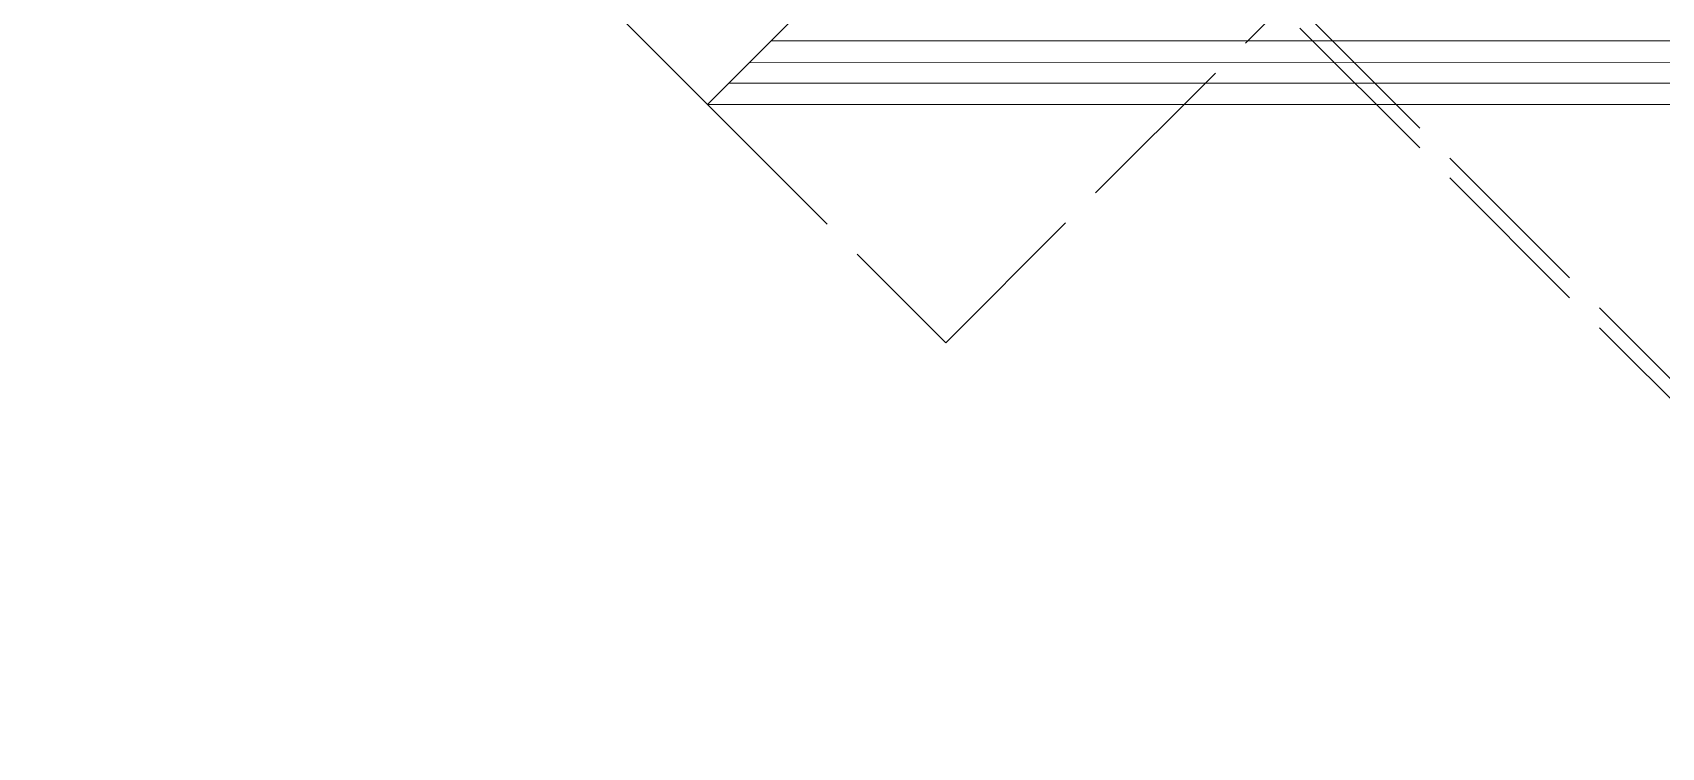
# Model space of a CAD drawing. Header units: millimetres. Extents: x 383 to 523, y 252 to 344.
# Drawn here: x 400.26 to 423.32, y 251.63 to 261.75 of the extents above; entities that cross this region are included whole.
import ezdxf

# ---------------------------------------------------------------- set-up
doc = ezdxf.new("R2010")
doc.units = ezdxf.units.MM
doc.header["$MEASUREMENT"] = 0
doc.linetypes.add('ACAD_ISO02W100', pattern=[15, 12, -3])
doc.layers.add('cubierta', color=1, linetype='ACAD_ISO02W100', lineweight=15)
doc.layers.add('muros', color=5, linetype='Continuous', lineweight=30)

msp = doc.modelspace()

# ---------------------------------------------------------------- linework, layer by layer
at = {"layer": 'cubierta', "linetype": 'ACAD_ISO02W100', "lineweight": 18, "ltscale": 0.2}
for p, q in [((428.382, 251.913), (382.913, 297.386)), ((428.382, 251.631), (382.772, 297.245)), ((413.186, 257.359), (418.062, 262.234)), ((409.811, 260.734), (413.186, 257.359))]:
    msp.add_line(p, q, dxfattribs=at)
at = {"layer": 'muros'}
for q in [(400.336, 270.21), (414.769, 265.692)]:
    msp.add_line((409.811, 260.734), q, dxfattribs=at)
at = {"layer": 'muros', "lineweight": 18, "ltscale": 0.2}
for p, q in [((410.711, 261.634), (445.611, 261.634)), ((410.401, 261.324), (445.911, 261.334)), ((410.111, 261.034), (446.211, 261.034)), ((409.811, 260.734), (446.511, 260.734))]:
    msp.add_line(p, q, dxfattribs=at)

doc.saveas('drawing.dxf')
